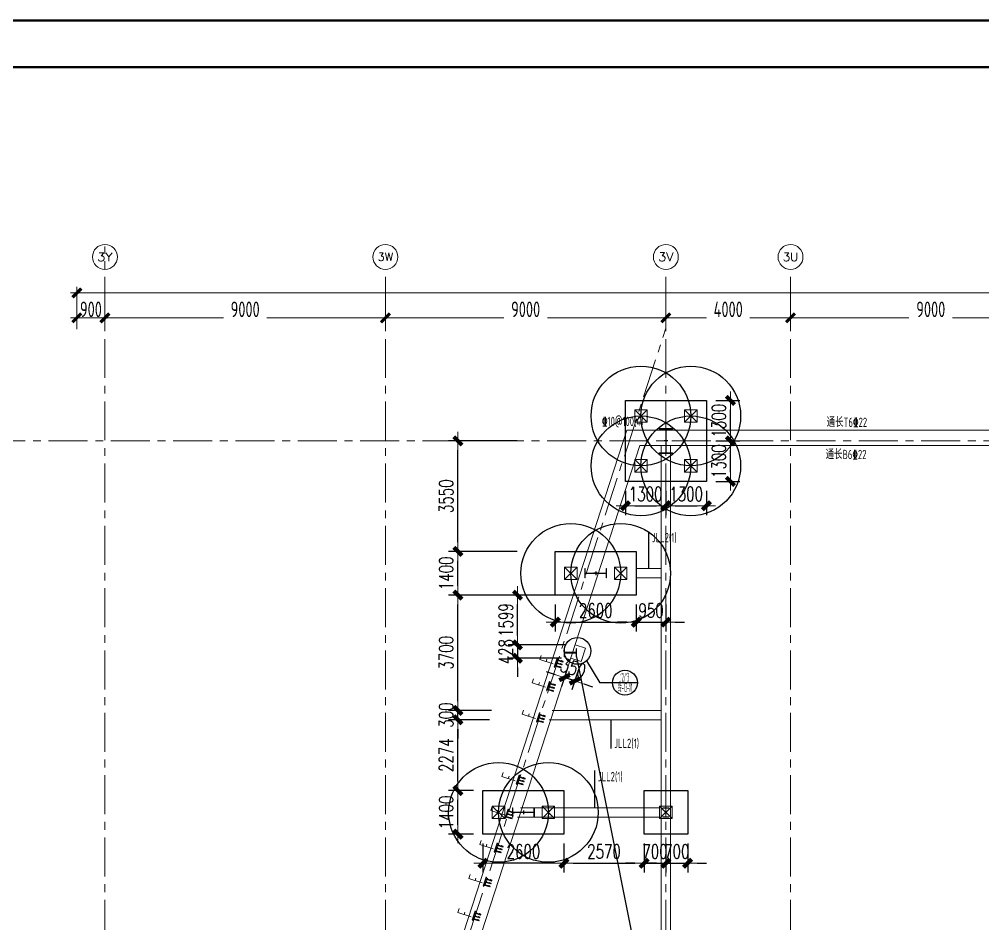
# Model space of a CAD drawing. Extents: x -1201378 to 2367219, y -619313 to 244905.
# Drawn here: x -270507 to -239591, y -198945 to -169915 of the extents above; entities that cross this region are included whole.
import ezdxf
from ezdxf.enums import TextEntityAlignment as Align

# ---------------------------------------------------------------- set-up
doc = ezdxf.new("R2010")
doc.units = 0
doc.header["$LTSCALE"] = 1000
doc.linetypes.add('CENTER', pattern=[2, 1.25, -0.25, 0.25, -0.25])
doc.layers.get('0').update_dxf_attribs({"linetype": 'CONTINUOUS'})
doc.layers.get('Defpoints').update_dxf_attribs({"linetype": 'CONTINUOUS'})
for name, color, linetype in [('!ZN1-填充-8', 8, 'CONTINUOUS'), ('0-cxFrame', 155, 'CONTINUOUS'), ('2钢材断面', 2, 'CONTINUOUS'), ('30预埋件', 30, 'CONTINUOUS'), ('40钢材投影', 40, 'CONTINUOUS'), ('A-AXIS-DP', 126, 'CONTINUOUS'), ('A-WINDOW', 140, 'CONTINUOUS'), ('ALT_CEN-0-30', 1, 'CENTER'), ('S-DOTE1', 140, 'CENTER'), ('S-HATCH1-W', 252, 'CONTINUOUS'), ('S-SKL-H', 151, 'CONTINUOUS'), ('S-XXX', 241, 'CONTINUOUS'), ('结构轮廓线', 1, 'CONTINUOUS')]:
    doc.layers.add(name, color=color, linetype=linetype)
for name, color, linetype, lineweight in [('0-cxText', 131, 'CONTINUOUS', 25), ('S-axis', 111, 'CONTINUOUS', 0), ('S-bkl', 4, 'CONTINUOUS', 0), ('S-col', 2, 'CONTINUOUS', 0), ('S-dim', 81, 'CONTINUOUS', 0), ('S-dote', 5, 'CENTER', 0), ('S-zhuang', 1, 'CONTINUOUS', 0)]:
    doc.layers.add(name, color=color, linetype=linetype, lineweight=lineweight)
doc.styles.add('_TCH_AXIS', font='COMPLEX', dxfattribs={"bigfont": 'GBCBIG'})
doc.styles.add('cx_tuming', font='simhei.ttf')
doc.styles.add('cx_tuqian1', font='')
doc.styles.add('DHTEXT-1', font='romans.shx', dxfattribs={"width": 0.7, "bigfont": 'chinese.shx'})
doc.styles.add('HZS', font='hzs.shx', dxfattribs={"width": 0.7, "bigfont": 'hztxt.shx'})
doc.styles.add('SS1', font='tj-romans1.shx', dxfattribs={"width": 0.7, "bigfont": 'tj-hztxt1.shx'})
doc.styles.add('TSSD_Dimension', font='tssdeng.shx', dxfattribs={"width": 0.7, "bigfont": 'hztxt.shx'})
doc.styles.add('样式 1', font='yjkeng.shx', dxfattribs={"width": 0.7, "height": 300, "bigfont": 'yjkchn.shx'})
doc.styles.add('黑体', font='simhei.ttf', dxfattribs={"width": 0.8})
doc.styles.get('cx_tuqian1').set_extended_font_data('SimSun')
doc.dimstyles.new('S-150-ARCHI', dxfattribs={"dimscale": 150, "dimtxt": 3, "dimasz": 2, "dimexe": 2, "dimexo": 2, "dimgap": 1, "dimtad": 1, "dimdec": 0, "dimzin": 0, "dimdsep": 46, "dimtxsty": 'SS1', "dimblk1": 'TT', "dimblk2": 'TT', "dimsah": 1, "dimcen": 1, "dimclrd": 256, "dimclre": 256, "dimclrt": 256, "dimadec": 0, "dimazin": 0, "dimtfac": 1, "dimtdec": 0, "dimtix": 1, "dimtmove": 2, "dimatfit": 0, "dimldrblk": 'TT', "dimfxl": 2, "dimtolj": 1, "dimtzin": 0, "dimarcsym": 0})
doc.dimstyles.new('TSSD_200_200', dxfattribs={"dimtxt": 500, "dimasz": 200, "dimexe": 200, "dimexo": 500, "dimgap": 200, "dimtad": 1, "dimdec": 0, "dimzin": 0, "dimdsep": 46, "dimtxsty": 'TSSD_Dimension', "dimblk": 'ARCHTICK', "dimcen": 0, "dimdle": 200, "dimclrt": 7, "dimadec": 0, "dimazin": 0, "dimtfac": 1, "dimtdec": 0, "dimtix": 1, "dimtmove": 2, "dimatfit": 3, "dimfxl": 1, "dimtolj": 1, "dimtzin": 0, "dimarcsym": 0})

# ---------------------------------------------------------------- blocks, each defined once
blk = doc.blocks.new('w42343243')
at = {"layer": 'S-col'}
blk.add_lwpolyline([(-165069, 621020), (-164639, 621020), (-164639, 621002), (-164848, 621002), (-164848, 620238), (-164639, 620238), (-164639, 620220), (-165069, 620220), (-165069, 620238), (-164860, 620238), (-164860, 621002), (-165069, 621002)], close=True, dxfattribs=at)
blk = doc.blocks.new('42343')
at = {"layer": 'A-WINDOW'}
blk.add_blockref('w42343243', (-130000, 100), dxfattribs=at)
blk = doc.blocks.new('_ArchTick')
at = {"color": 0, "linetype": 'ByBlock', "const_width": 0.5}
blk.add_lwpolyline([(-0.71, -0.71), (0.71, 0.71)], dxfattribs=at)
blk = doc.blocks.new('*D460')
at = {"layer": 'Defpoints', "color": 0, "transparency": 16777216}
for p in [(-267758, -279500), (-268658, -280358), (-267758, -280358)]:
    blk.add_point(p, dxfattribs=at)
at = {"layer": 'S-axis', "color": 0, "lineweight": -2, "transparency": 16777216}
for p, q in [((-268658, -279858), (-268658, -279300)), ((-267758, -279858), (-267758, -279300)), ((-268858, -279500), (-267558, -279500))]:
    blk.add_line(p, q, dxfattribs=at)
at = {"layer": 'S-axis', "color": 0, "lineweight": -2, "transparency": 16777216, "xscale": 200, "yscale": 200, "zscale": 200, "rotation": 180}
blk.add_blockref('_ArchTick', (-268658, -279500), dxfattribs=at)
at = {"layer": 'S-axis', "color": 0, "lineweight": -2, "transparency": 16777216, "xscale": 200, "yscale": 200, "zscale": 200}
blk.add_blockref('_ArchTick', (-267758, -279500), dxfattribs=at)
at = {"layer": 'S-axis', "color": 7, "transparency": 16777216, "insert": (-268208, -279225), "char_height": 500, "attachment_point": 5, "style": 'TSSD_Dimension'}
blk.add_mtext('\\A1;900', dxfattribs=at)
blk = doc.blocks.new('*D461')
at = {"layer": 'Defpoints', "color": 0, "transparency": 16777216}
for p in [(-258758, -279500), (-267758, -280358), (-258758, -280358)]:
    blk.add_point(p, dxfattribs=at)
at = {"layer": 'S-axis', "color": 0, "lineweight": -2, "transparency": 16777216}
for p, q in [((-267758, -279858), (-267758, -279300)), ((-258758, -279858), (-258758, -279300)), ((-267958, -279500), (-263957, -279500)), ((-258558, -279500), (-262560, -279500))]:
    blk.add_line(p, q, dxfattribs=at)
at = {"layer": 'S-axis', "color": 0, "lineweight": -2, "transparency": 16777216, "xscale": 200, "yscale": 200, "zscale": 200, "rotation": 180}
blk.add_blockref('_ArchTick', (-267758, -279500), dxfattribs=at)
at = {"layer": 'S-axis', "color": 0, "lineweight": -2, "transparency": 16777216, "xscale": 200, "yscale": 200, "zscale": 200}
blk.add_blockref('_ArchTick', (-258758, -279500), dxfattribs=at)
at = {"layer": 'S-axis', "color": 7, "transparency": 16777216, "insert": (-263258, -279225), "char_height": 500, "attachment_point": 5, "style": 'TSSD_Dimension'}
blk.add_mtext('\\A1;9000', dxfattribs=at)
blk = doc.blocks.new('*D462')
at = {"layer": 'Defpoints', "color": 0, "transparency": 16777216}
for p in [(-249758, -279500), (-258758, -280358), (-249758, -280358)]:
    blk.add_point(p, dxfattribs=at)
at = {"layer": 'S-axis', "color": 0, "lineweight": -2, "transparency": 16777216}
for p, q in [((-258758, -279858), (-258758, -279300)), ((-249758, -279858), (-249758, -279300)), ((-258958, -279500), (-254957, -279500)), ((-249558, -279500), (-253560, -279500))]:
    blk.add_line(p, q, dxfattribs=at)
at = {"layer": 'S-axis', "color": 0, "lineweight": -2, "transparency": 16777216, "xscale": 200, "yscale": 200, "zscale": 200, "rotation": 180}
blk.add_blockref('_ArchTick', (-258758, -279500), dxfattribs=at)
at = {"layer": 'S-axis', "color": 0, "lineweight": -2, "transparency": 16777216, "xscale": 200, "yscale": 200, "zscale": 200}
blk.add_blockref('_ArchTick', (-249758, -279500), dxfattribs=at)
at = {"layer": 'S-axis', "color": 7, "transparency": 16777216, "insert": (-254258, -279225), "char_height": 500, "attachment_point": 5, "style": 'TSSD_Dimension'}
blk.add_mtext('\\A1;9000', dxfattribs=at)
blk = doc.blocks.new('*D463')
at = {"layer": 'Defpoints', "color": 0, "transparency": 16777216}
for p in [(-245758, -279500), (-249758, -280358), (-245758, -280358)]:
    blk.add_point(p, dxfattribs=at)
at = {"layer": 'S-axis', "color": 0, "lineweight": -2, "transparency": 16777216}
for p, q in [((-249758, -279858), (-249758, -279300)), ((-245758, -279858), (-245758, -279300)), ((-249958, -279500), (-248457, -279500)), ((-245558, -279500), (-247060, -279500))]:
    blk.add_line(p, q, dxfattribs=at)
at = {"layer": 'S-axis', "color": 0, "lineweight": -2, "transparency": 16777216, "xscale": 200, "yscale": 200, "zscale": 200, "rotation": 180}
blk.add_blockref('_ArchTick', (-249758, -279500), dxfattribs=at)
at = {"layer": 'S-axis', "color": 0, "lineweight": -2, "transparency": 16777216, "xscale": 200, "yscale": 200, "zscale": 200}
blk.add_blockref('_ArchTick', (-245758, -279500), dxfattribs=at)
at = {"layer": 'S-axis', "color": 7, "transparency": 16777216, "insert": (-247758, -279225), "char_height": 500, "attachment_point": 5, "style": 'TSSD_Dimension'}
blk.add_mtext('\\A1;4000', dxfattribs=at)
blk = doc.blocks.new('*D464')
at = {"layer": 'Defpoints', "color": 0, "transparency": 16777216}
for p in [(-236758, -279500), (-245758, -280358), (-236758, -280358)]:
    blk.add_point(p, dxfattribs=at)
at = {"layer": 'S-axis', "color": 0, "lineweight": -2, "transparency": 16777216}
for p, q in [((-245758, -279858), (-245758, -279300)), ((-236758, -279858), (-236758, -279300)), ((-245958, -279500), (-241957, -279500)), ((-236558, -279500), (-240560, -279500))]:
    blk.add_line(p, q, dxfattribs=at)
at = {"layer": 'S-axis', "color": 0, "lineweight": -2, "transparency": 16777216, "xscale": 200, "yscale": 200, "zscale": 200, "rotation": 180}
blk.add_blockref('_ArchTick', (-245758, -279500), dxfattribs=at)
at = {"layer": 'S-axis', "color": 0, "lineweight": -2, "transparency": 16777216, "xscale": 200, "yscale": 200, "zscale": 200}
blk.add_blockref('_ArchTick', (-236758, -279500), dxfattribs=at)
at = {"layer": 'S-axis', "color": 7, "transparency": 16777216, "insert": (-241258, -279225), "char_height": 500, "attachment_point": 5, "style": 'TSSD_Dimension'}
blk.add_mtext('\\A1;9000', dxfattribs=at)
blk = doc.blocks.new('*D483')
at = {"layer": 'Defpoints', "color": 0, "transparency": 16777216}
for p in [(-82958, -278700), (-268658, -280258), (-82958, -280258)]:
    blk.add_point(p, dxfattribs=at)
at = {"layer": 'S-axis', "color": 0, "lineweight": -2, "transparency": 16777216}
for p, q in [((-268658, -279758), (-268658, -278500)), ((-82958, -279758), (-82958, -278500)), ((-268858, -278700), (-176749, -278700)), ((-82758, -278700), (-174868, -278700))]:
    blk.add_line(p, q, dxfattribs=at)
at = {"layer": 'S-axis', "color": 0, "lineweight": -2, "transparency": 16777216, "xscale": 200, "yscale": 200, "zscale": 200, "rotation": 180}
blk.add_blockref('_ArchTick', (-268658, -278700), dxfattribs=at)
at = {"layer": 'S-axis', "color": 0, "lineweight": -2, "transparency": 16777216, "xscale": 200, "yscale": 200, "zscale": 200}
blk.add_blockref('_ArchTick', (-82958, -278700), dxfattribs=at)
at = {"layer": 'S-axis', "color": 7, "transparency": 16777216, "insert": (-175808, -278425), "char_height": 500, "attachment_point": 5, "style": 'TSSD_Dimension'}
blk.add_mtext('\\A1;185700', dxfattribs=at)
blk = doc.blocks.new('TK22.A0 L(Dragon)')
at = {"layer": '0-cxFrame', "color": 7, "const_width": 0.5}
blk.add_lwpolyline([(0, 0), (-1486, 0), (-1486, 841), (0, 841)], close=True, dxfattribs=at)
at = {"layer": '0-cxFrame', "const_width": 0.5}
blk.add_lwpolyline([(-80, 10), (-1466, 10), (-1466, 831), (-80, 831)], close=True, dxfattribs=at)
at = {"style": '黑体', "flags": 4}
blk.add_attdef('图幅', text='', height=3.3, dxfattribs=at).set_placement((-40, 3), align=Align.RIGHT)
at = {"layer": '0-cxText', "flags": 4}
for tag, height, style, p in [('建设单位', 3.5, 'cx_tuming', (-45, 240)), ('项目名称', 3.5, 'cx_tuming', (-45, 210)), ('子项名称', 3.5, 'cx_tuming', (-45, 180)), ('工程编号', 3.3, 'cx_tuqian1', (-35, 165)), ('图名1', 3.5, 'cx_tuming', (-45, 87)), ('图名2', 3.5, 'cx_tuming', (-45, 79)), ('图名3', 3.5, 'cx_tuming', (-45, 71)), ('出图日期', 3.3, 'cx_tuqian1', (-39, 60)), ('专业', 3.3, 'cx_tuqian1', (-55, 52)), ('图号', 3.3, 'cx_tuqian1', (-55, 44)), ('版次', 3.3, 'cx_tuqian1', (-20, 44))]:
    blk.add_attdef(tag, text='', height=height, dxfattribs=dict(at, style=style)).set_placement(p, align=Align.MIDDLE)
at = {"layer": 'Defpoints', "color": 6, "flags": 4}
for tag, height, style, p in [('tufu', 3.3, '黑体', (-12, 12)), ('dwfname', 4, 'cx_tuqian1', (-80, 3))]:
    blk.add_attdef(tag, text='', height=height, dxfattribs=dict(at, style=style)).set_placement(p, align=Align.RIGHT)
blk = doc.blocks.new('nt66')
at = {"layer": 'S-col'}
blk.add_lwpolyline([(-195790, 766820), (-195490, 766820), (-195490, 766808), (-195636, 766808), (-195636, 766132), (-195490, 766132), (-195490, 766120), (-195790, 766120), (-195790, 766132), (-195644, 766132), (-195644, 766808), (-195790, 766808)], close=True, dxfattribs=at)
blk = doc.blocks.new('S-ZHUANG-400')
at = {"layer": 'S-zhuang'}
for p, q in [((200, -200), (-200, 200)), ((-200, -200), (200, 200))]:
    blk.add_line(p, q, dxfattribs=at)
blk.add_lwpolyline([(-200, 200), (200, 200), (200, -200), (-200, -200)], close=True, dxfattribs=at)
blk = doc.blocks.new('CT4')
at = {"layer": 'Defpoints'}
for centre in [(-100831, -168442), (-99231, -168442), (-100831, -170042), (-99231, -170042)]:
    blk.add_circle(centre, 1600, dxfattribs=at)
at = {"layer": 'S-DOTE1', "ltscale": 0.25}
for p, q in [((-99971, -169242), (-100091, -169242)), ((-100031, -169182), (-100031, -169302))]:
    blk.add_line(p, q, dxfattribs=at)
at = {"layer": 'S-HATCH1-W'}
blk.add_lwpolyline([(-101331, -170542), (-101331, -167942), (-98731, -167942), (-98731, -170542)], close=True, dxfattribs=at)
at = {"layer": 'S-zhuang', "rotation": 90.00000000000001}
for p in [(-100831, -168442), (-99231, -168442), (-100831, -170042), (-99231, -170042)]:
    blk.add_blockref('S-ZHUANG-400', p, dxfattribs=at)
blk = doc.blocks.new('CT2')
at = {"layer": 'Defpoints'}
for centre in [(-193625, -186366), (-193625, -187966)]:
    blk.add_circle(centre, 1600, dxfattribs=at)
at = {"layer": 'S-DOTE1', "ltscale": 0.25}
for p, q in [((-193565, -187166), (-193685, -187166)), ((-193625, -187226), (-193625, -187106))]:
    blk.add_line(p, q, dxfattribs=at)
at = {"layer": 'S-HATCH1-W'}
blk.add_lwpolyline([(-194325, -185866), (-192925, -185866), (-192925, -188466), (-194325, -188466)], close=True, dxfattribs=at)
at = {"layer": 'S-zhuang'}
for p in [(-193625, -186366), (-193625, -187966)]:
    blk.add_blockref('S-ZHUANG-400', p, dxfattribs=at)
blk = doc.blocks.new('TT')
blk.add_line((-0.97, 0), (0.97, 0))
at = {"const_width": 0.45}
blk.add_lwpolyline([(-0.44, -0.44), (0.44, 0.44)], dxfattribs=at)
blk = doc.blocks.new('*D1493')
at = {"layer": 'Defpoints', "color": 0, "transparency": 16777216}
for p in [(-251058, -184748), (-249758, -184748), (-249758, -185527)]:
    blk.add_point(p, dxfattribs=at)
at = {"layer": 'S-dim', "lineweight": -2, "transparency": 16777216}
for p, q in [((-251058, -185048), (-251058, -185827)), ((-249758, -185048), (-249758, -185827)), ((-250758, -185527), (-250058, -185527))]:
    blk.add_line(p, q, dxfattribs=at)
at = {"layer": 'S-dim', "lineweight": -2, "transparency": 16777216, "xscale": 300, "yscale": 300, "zscale": 300, "rotation": 180}
blk.add_blockref('TT', (-251058, -185527), dxfattribs=at)
at = {"layer": 'S-dim', "lineweight": -2, "transparency": 16777216, "xscale": 300, "yscale": 300, "zscale": 300}
blk.add_blockref('TT', (-249758, -185527), dxfattribs=at)
at = {"layer": 'S-dim', "transparency": 16777216, "insert": (-250408, -185152), "char_height": 450, "attachment_point": 5, "style": 'SS1'}
blk.add_mtext('\\A1;1300', dxfattribs=at)
blk = doc.blocks.new('*D1494')
at = {"layer": 'Defpoints', "color": 0, "transparency": 16777216}
for p in [(-249758, -184748), (-248458, -184748), (-248458, -185527)]:
    blk.add_point(p, dxfattribs=at)
at = {"layer": 'S-dim', "lineweight": -2, "transparency": 16777216}
for p, q in [((-249758, -185048), (-249758, -185827)), ((-248458, -185048), (-248458, -185827)), ((-249458, -185527), (-248758, -185527))]:
    blk.add_line(p, q, dxfattribs=at)
at = {"layer": 'S-dim', "lineweight": -2, "transparency": 16777216, "xscale": 300, "yscale": 300, "zscale": 300, "rotation": 180}
blk.add_blockref('TT', (-249758, -185527), dxfattribs=at)
at = {"layer": 'S-dim', "lineweight": -2, "transparency": 16777216, "xscale": 300, "yscale": 300, "zscale": 300}
blk.add_blockref('TT', (-248458, -185527), dxfattribs=at)
at = {"layer": 'S-dim', "transparency": 16777216, "insert": (-249108, -185152), "char_height": 450, "attachment_point": 5, "style": 'SS1'}
blk.add_mtext('\\A1;1300', dxfattribs=at)
blk = doc.blocks.new('*D1495')
at = {"layer": 'Defpoints', "color": 0, "transparency": 16777216}
for p in [(-248458, -183448), (-247687, -183448), (-248458, -184748)]:
    blk.add_point(p, dxfattribs=at)
at = {"layer": 'S-dim', "lineweight": -2, "transparency": 16777216}
for p, q in [((-248158, -183448), (-247387, -183448)), ((-247687, -184448), (-247687, -183748)), ((-248158, -184748), (-247387, -184748))]:
    blk.add_line(p, q, dxfattribs=at)
at = {"layer": 'S-dim', "lineweight": -2, "transparency": 16777216, "xscale": 300, "yscale": 300, "zscale": 300}
for p, rotation in [((-247687, -183448), 90), ((-247687, -184748), 270)]:
    blk.add_blockref('TT', p, dxfattribs=dict(at, rotation=rotation))
at = {"layer": 'S-dim', "transparency": 16777216, "insert": (-248062, -184098), "char_height": 450, "attachment_point": 5, "rotation": 90, "style": 'SS1'}
blk.add_mtext('\\A1;1300', dxfattribs=at)
blk = doc.blocks.new('*D1496')
at = {"layer": 'Defpoints', "color": 0, "transparency": 16777216}
for p in [(-248458, -182148), (-247687, -182148), (-248458, -183448)]:
    blk.add_point(p, dxfattribs=at)
at = {"layer": 'S-dim', "lineweight": -2, "transparency": 16777216}
for p, q in [((-248158, -182148), (-247387, -182148)), ((-247687, -183148), (-247687, -182448)), ((-248158, -183448), (-247387, -183448))]:
    blk.add_line(p, q, dxfattribs=at)
at = {"layer": 'S-dim', "lineweight": -2, "transparency": 16777216, "xscale": 300, "yscale": 300, "zscale": 300}
for p, rotation in [((-247687, -182148), 90), ((-247687, -183448), 270)]:
    blk.add_blockref('TT', p, dxfattribs=dict(at, rotation=rotation))
at = {"layer": 'S-dim', "transparency": 16777216, "insert": (-248062, -182798), "char_height": 450, "attachment_point": 5, "rotation": 90, "style": 'SS1'}
blk.add_mtext('\\A1;1300', dxfattribs=at)
blk = doc.blocks.new('*D1788')
at = {"layer": 'Defpoints', "color": 0, "transparency": 16777216}
for p in [(-255628, -196072), (-253028, -196072), (-255628, -197004)]:
    blk.add_point(p, dxfattribs=at)
at = {"layer": 'S-dim', "lineweight": -2, "transparency": 16777216}
for p, q in [((-255628, -196372), (-255628, -197304)), ((-253028, -196372), (-253028, -197304)), ((-253328, -197004), (-255328, -197004))]:
    blk.add_line(p, q, dxfattribs=at)
at = {"layer": 'S-dim', "lineweight": -2, "transparency": 16777216, "xscale": 300, "yscale": 300, "zscale": 300, "rotation": 180}
blk.add_blockref('TT', (-255628, -197004), dxfattribs=at)
at = {"layer": 'S-dim', "lineweight": -2, "transparency": 16777216, "xscale": 300, "yscale": 300, "zscale": 300}
blk.add_blockref('TT', (-253028, -197004), dxfattribs=at)
at = {"layer": 'S-dim', "transparency": 16777216, "insert": (-254328, -196629), "char_height": 450, "attachment_point": 5, "style": 'SS1'}
blk.add_mtext('\\A1;2600', dxfattribs=at)
blk = doc.blocks.new('*D1789')
at = {"layer": 'Defpoints', "color": 0, "transparency": 16777216}
for p in [(-253308, -188398), (-250708, -188398), (-250708, -189264)]:
    blk.add_point(p, dxfattribs=at)
at = {"layer": 'S-dim', "lineweight": -2, "transparency": 16777216}
for p, q in [((-253308, -188698), (-253308, -189564)), ((-250708, -188698), (-250708, -189564)), ((-253008, -189264), (-251008, -189264))]:
    blk.add_line(p, q, dxfattribs=at)
at = {"layer": 'S-dim', "lineweight": -2, "transparency": 16777216, "xscale": 300, "yscale": 300, "zscale": 300, "rotation": 180}
blk.add_blockref('TT', (-253308, -189264), dxfattribs=at)
at = {"layer": 'S-dim', "lineweight": -2, "transparency": 16777216, "xscale": 300, "yscale": 300, "zscale": 300}
blk.add_blockref('TT', (-250708, -189264), dxfattribs=at)
at = {"layer": 'S-dim', "transparency": 16777216, "insert": (-252008, -188889), "char_height": 450, "attachment_point": 5, "style": 'SS1'}
blk.add_mtext('\\A1;2600', dxfattribs=at)
blk = doc.blocks.new('*D1790')
at = {"layer": 'Defpoints', "color": 0, "transparency": 16777216}
for p in [(-250708, -188398), (-249758, -188398), (-249758, -189264)]:
    blk.add_point(p, dxfattribs=at)
at = {"layer": 'S-dim', "lineweight": -2, "transparency": 16777216}
for p, q in [((-250708, -188698), (-250708, -189564)), ((-249758, -188698), (-249758, -189564)), ((-251008, -189264), (-251308, -189264)), ((-250708, -189264), (-249758, -189264)), ((-249458, -189264), (-249158, -189264))]:
    blk.add_line(p, q, dxfattribs=at)
at = {"layer": 'S-dim', "lineweight": -2, "transparency": 16777216, "xscale": 300, "yscale": 300, "zscale": 300}
blk.add_blockref('TT', (-250708, -189264), dxfattribs=at)
at = {"layer": 'S-dim', "lineweight": -2, "transparency": 16777216, "xscale": 300, "yscale": 300, "zscale": 300, "rotation": 180}
blk.add_blockref('TT', (-249758, -189264), dxfattribs=at)
at = {"layer": 'S-dim', "transparency": 16777216, "insert": (-250233, -188889), "char_height": 450, "attachment_point": 5, "style": 'SS1'}
blk.add_mtext('\\A1;950', dxfattribs=at)
blk = doc.blocks.new('*D1791')
at = {"layer": 'Defpoints', "color": 0, "transparency": 16777216}
for p in [(-253028, -196072), (-250458, -196072), (-250458, -197004)]:
    blk.add_point(p, dxfattribs=at)
at = {"layer": 'S-dim', "lineweight": -2, "transparency": 16777216}
for p, q in [((-253028, -196372), (-253028, -197304)), ((-250458, -196372), (-250458, -197304)), ((-252728, -197004), (-250758, -197004))]:
    blk.add_line(p, q, dxfattribs=at)
at = {"layer": 'S-dim', "lineweight": -2, "transparency": 16777216, "xscale": 300, "yscale": 300, "zscale": 300, "rotation": 180}
blk.add_blockref('TT', (-253028, -197004), dxfattribs=at)
at = {"layer": 'S-dim', "lineweight": -2, "transparency": 16777216, "xscale": 300, "yscale": 300, "zscale": 300}
blk.add_blockref('TT', (-250458, -197004), dxfattribs=at)
at = {"layer": 'S-dim', "transparency": 16777216, "insert": (-251743, -196629), "char_height": 450, "attachment_point": 5, "style": 'SS1'}
blk.add_mtext('\\A1;2570', dxfattribs=at)
blk = doc.blocks.new('*D1792')
at = {"layer": 'Defpoints', "color": 0, "transparency": 16777216}
for p in [(-256431, -194672), (-255628, -194672), (-255628, -196072)]:
    blk.add_point(p, dxfattribs=at)
at = {"layer": 'S-dim', "lineweight": -2, "transparency": 16777216}
for p, q in [((-255928, -194672), (-256731, -194672)), ((-256431, -195772), (-256431, -194972)), ((-255928, -196072), (-256731, -196072))]:
    blk.add_line(p, q, dxfattribs=at)
at = {"layer": 'S-dim', "lineweight": -2, "transparency": 16777216, "xscale": 300, "yscale": 300, "zscale": 300}
for p, rotation in [((-256431, -194672), 90), ((-256431, -196072), 270)]:
    blk.add_blockref('TT', p, dxfattribs=dict(at, rotation=rotation))
at = {"layer": 'S-dim', "transparency": 16777216, "insert": (-256806, -195372), "char_height": 450, "attachment_point": 5, "rotation": 90, "style": 'SS1'}
blk.add_mtext('\\A1;1400', dxfattribs=at)
blk = doc.blocks.new('*D1793')
at = {"layer": 'Defpoints', "color": 0, "transparency": 16777216}
for p in [(-256431, -192098), (-255053, -192098), (-255120, -192398)]:
    blk.add_point(p, dxfattribs=at)
at = {"layer": 'S-dim', "lineweight": -2, "transparency": 16777216}
for p, q in [((-256431, -191798), (-256431, -191498)), ((-255353, -192098), (-256731, -192098)), ((-256431, -192398), (-256431, -192098)), ((-255420, -192398), (-256731, -192398)), ((-256431, -192698), (-256431, -192998))]:
    blk.add_line(p, q, dxfattribs=at)
at = {"layer": 'S-dim', "lineweight": -2, "transparency": 16777216, "xscale": 300, "yscale": 300, "zscale": 300}
for p, rotation in [((-256431, -192098), 270), ((-256431, -192398), 90)]:
    blk.add_blockref('TT', p, dxfattribs=dict(at, rotation=rotation))
at = {"layer": 'S-dim', "transparency": 16777216, "insert": (-256806, -192248), "char_height": 450, "attachment_point": 5, "rotation": 90, "style": 'SS1'}
blk.add_mtext('\\A1;300', dxfattribs=at)
blk = doc.blocks.new('*D1794')
at = {"layer": 'Defpoints', "color": 0, "transparency": 16777216}
for p in [(-256431, -186998), (-254227, -186998), (-254227, -188398)]:
    blk.add_point(p, dxfattribs=at)
at = {"layer": 'S-dim', "lineweight": -2, "transparency": 16777216}
for p, q in [((-254527, -186998), (-256731, -186998)), ((-256431, -188098), (-256431, -187298)), ((-254527, -188398), (-256731, -188398))]:
    blk.add_line(p, q, dxfattribs=at)
at = {"layer": 'S-dim', "lineweight": -2, "transparency": 16777216, "xscale": 300, "yscale": 300, "zscale": 300}
for p, rotation in [((-256431, -186998), 90), ((-256431, -188398), 270)]:
    blk.add_blockref('TT', p, dxfattribs=dict(at, rotation=rotation))
at = {"layer": 'S-dim', "transparency": 16777216, "insert": (-256806, -187698), "char_height": 450, "attachment_point": 5, "rotation": 90, "style": 'SS1'}
blk.add_mtext('\\A1;1400', dxfattribs=at)
blk = doc.blocks.new('*D1795')
at = {"layer": 'Defpoints', "color": 0, "transparency": 16777216}
for p in [(-256431, -183448), (-254227, -183448), (-254227, -186998)]:
    blk.add_point(p, dxfattribs=at)
at = {"layer": 'S-dim', "lineweight": -2, "transparency": 16777216}
for p, q in [((-254527, -183448), (-256731, -183448)), ((-256431, -186698), (-256431, -183748)), ((-254527, -186998), (-256731, -186998))]:
    blk.add_line(p, q, dxfattribs=at)
at = {"layer": 'S-dim', "lineweight": -2, "transparency": 16777216, "xscale": 300, "yscale": 300, "zscale": 300}
for p, rotation in [((-256431, -183448), 90), ((-256431, -186998), 270)]:
    blk.add_blockref('TT', p, dxfattribs=dict(at, rotation=rotation))
at = {"layer": 'S-dim', "transparency": 16777216, "insert": (-256806, -185223), "char_height": 450, "attachment_point": 5, "rotation": 90, "style": 'SS1'}
blk.add_mtext('\\A1;3550', dxfattribs=at)
blk = doc.blocks.new('CT1')
at = {"layer": 'S-HATCH1-W'}
blk.add_lwpolyline([(-91607, -249948), (-91607, -248548), (-90207, -248548), (-90207, -249948)], close=True, dxfattribs=at)
at = {"layer": 'S-zhuang', "rotation": 90.00000000000001}
blk.add_blockref('S-ZHUANG-400', (-90907, -249248), dxfattribs=at)
blk = doc.blocks.new('*D2922')
at = {"layer": 'Defpoints', "color": 0, "transparency": 16777216}
for p in [(-250458, -196072), (-249758, -196072), (-249758, -197004)]:
    blk.add_point(p, dxfattribs=at)
at = {"layer": 'S-dim', "lineweight": -2, "transparency": 16777216}
for p, q in [((-250458, -196372), (-250458, -197304)), ((-249758, -196372), (-249758, -197304)), ((-250758, -197004), (-251058, -197004)), ((-250458, -197004), (-249758, -197004)), ((-249458, -197004), (-249158, -197004))]:
    blk.add_line(p, q, dxfattribs=at)
at = {"layer": 'S-dim', "lineweight": -2, "transparency": 16777216, "xscale": 300, "yscale": 300, "zscale": 300}
blk.add_blockref('TT', (-250458, -197004), dxfattribs=at)
at = {"layer": 'S-dim', "lineweight": -2, "transparency": 16777216, "xscale": 300, "yscale": 300, "zscale": 300, "rotation": 180}
blk.add_blockref('TT', (-249758, -197004), dxfattribs=at)
at = {"layer": 'S-dim', "transparency": 16777216, "insert": (-250108, -196629), "char_height": 450, "attachment_point": 5, "style": 'SS1'}
blk.add_mtext('\\A1;700', dxfattribs=at)
blk = doc.blocks.new('*D2923')
at = {"layer": 'Defpoints', "color": 0, "transparency": 16777216}
for p in [(-249758, -196072), (-249058, -196072), (-249058, -197004)]:
    blk.add_point(p, dxfattribs=at)
at = {"layer": 'S-dim', "lineweight": -2, "transparency": 16777216}
for p, q in [((-249758, -196372), (-249758, -197304)), ((-249058, -196372), (-249058, -197304)), ((-250058, -197004), (-250358, -197004)), ((-249758, -197004), (-249058, -197004)), ((-248758, -197004), (-248458, -197004))]:
    blk.add_line(p, q, dxfattribs=at)
at = {"layer": 'S-dim', "lineweight": -2, "transparency": 16777216, "xscale": 300, "yscale": 300, "zscale": 300}
blk.add_blockref('TT', (-249758, -197004), dxfattribs=at)
at = {"layer": 'S-dim', "lineweight": -2, "transparency": 16777216, "xscale": 300, "yscale": 300, "zscale": 300, "rotation": 180}
blk.add_blockref('TT', (-249058, -197004), dxfattribs=at)
at = {"layer": 'S-dim', "transparency": 16777216, "insert": (-249408, -196629), "char_height": 450, "attachment_point": 5, "style": 'SS1'}
blk.add_mtext('\\A1;700', dxfattribs=at)
blk = doc.blocks.new('*D6268')
at = {"layer": 'Defpoints', "color": 0, "transparency": 16777216}
for p in [(-256431, -192398), (-255628, -192398), (-255628, -194672)]:
    blk.add_point(p, dxfattribs=at)
at = {"layer": 'S-dim', "lineweight": -2, "transparency": 16777216}
for p, q in [((-255928, -192398), (-256731, -192398)), ((-256431, -194372), (-256431, -192698)), ((-255928, -194672), (-256731, -194672))]:
    blk.add_line(p, q, dxfattribs=at)
at = {"layer": 'S-dim', "lineweight": -2, "transparency": 16777216, "xscale": 300, "yscale": 300, "zscale": 300}
for p, rotation in [((-256431, -192398), 90), ((-256431, -194672), 270)]:
    blk.add_blockref('TT', p, dxfattribs=dict(at, rotation=rotation))
at = {"layer": 'S-dim', "transparency": 16777216, "insert": (-256806, -193535), "char_height": 450, "attachment_point": 5, "rotation": 90, "style": 'SS1'}
blk.add_mtext('\\A1;2274', dxfattribs=at)
blk = doc.blocks.new('*D6269')
at = {"layer": 'Defpoints', "color": 0, "transparency": 16777216}
for p in [(-256431, -188398), (-255053, -188398), (-255053, -192098)]:
    blk.add_point(p, dxfattribs=at)
at = {"layer": 'S-dim', "lineweight": -2, "transparency": 16777216}
for p, q in [((-255353, -188398), (-256731, -188398)), ((-256431, -191798), (-256431, -188698)), ((-255353, -192098), (-256731, -192098))]:
    blk.add_line(p, q, dxfattribs=at)
at = {"layer": 'S-dim', "lineweight": -2, "transparency": 16777216, "xscale": 300, "yscale": 300, "zscale": 300}
for p, rotation in [((-256431, -188398), 90), ((-256431, -192098), 270)]:
    blk.add_blockref('TT', p, dxfattribs=dict(at, rotation=rotation))
at = {"layer": 'S-dim', "transparency": 16777216, "insert": (-256806, -190248), "char_height": 450, "attachment_point": 5, "rotation": 90, "style": 'SS1'}
blk.add_mtext('\\A1;3700', dxfattribs=at)
blk = doc.blocks.new('234')
at = {"layer": '!ZN1-填充-8'}
h = blk.add_hatch(color=252, dxfattribs=at)
h.dxf.hatch_style = 1
h.paths.add_polyline_path([(-105, -10), (-113, -10), (-105, -18)])
h = blk.add_hatch(color=252, dxfattribs=at)
h.dxf.hatch_style = 1
h.paths.add_polyline_path([(-95, -18), (-105, -18), (-105, -10), (-95, -10)])
h = blk.add_hatch(color=252, dxfattribs=at)
h.dxf.hatch_style = 1
h.paths.add_polyline_path([(-95, -10), (-87, -10), (-95, -18)])
h = blk.add_hatch(color=252, dxfattribs=at)
h.dxf.hatch_style = 1
h.paths.add_polyline_path([(-5, -10), (-13, -10), (-5, -18)])
h = blk.add_hatch(color=252, dxfattribs=at)
h.dxf.hatch_style = 1
h.paths.add_polyline_path([(5, -18), (-5, -18), (-5, -10), (5, -10)])
h = blk.add_hatch(color=252, dxfattribs=at)
h.dxf.hatch_style = 1
h.paths.add_polyline_path([(5, -10), (13, -10), (5, -18)])
h = blk.add_hatch(color=252, dxfattribs=at)
h.dxf.hatch_style = 1
h.paths.add_polyline_path([(95, -10), (87, -10), (95, -18)])
h = blk.add_hatch(color=252, dxfattribs=at)
h.dxf.hatch_style = 1
h.paths.add_polyline_path([(105, -18), (95, -18), (95, -10), (105, -10)])
h = blk.add_hatch(color=252, dxfattribs=at)
h.dxf.hatch_style = 1
h.paths.add_polyline_path([(105, -10), (113, -10), (105, -18)])
at = {"layer": '2钢材断面'}
for p, q in [((-150, 0), (-150, -10)), ((150, 0), (-150, 0)), ((150, 0), (150, -10)), ((-94, -10), (-150, -10)), ((0, -10), (-94, -10)), ((106, -10), (0, -10)), ((150, -10), (106, -10))]:
    blk.add_line(p, q, dxfattribs=at)
at = {"layer": '40钢材投影'}
for p, q in [((-105, -18), (-113, -10)), ((-105, -10), (-105, -200)), ((-95, -200), (-105, -200)), ((-95, -10), (-95, -200)), ((-95, -18), (-87, -10)), ((-5, -18), (-13, -10)), ((-5, -10), (-5, -200)), ((5, -200), (-5, -200)), ((5, -10), (5, -200)), ((5, -18), (13, -10)), ((95, -18), (87, -10)), ((95, -10), (95, -200)), ((105, -200), (95, -200)), ((105, -10), (105, -200)), ((105, -18), (113, -10))]:
    blk.add_line(p, q, dxfattribs=at)
for points in [[(-95, -172), (-95, -150), (-85, -150), (-85, -200), (-95, -200), (-95, -184)], [(5, -172), (5, -150), (15, -150), (15, -200), (5, -200), (5, -184)], [(105, -172), (105, -150), (115, -150), (115, -200), (105, -200), (105, -184)]]:
    blk.add_lwpolyline(points, dxfattribs=at)
at = {"layer": 'ALT_CEN-0-30', "ltscale": 0.3}
for p, q in [((-100, 0), (-100, -215)), ((0, 0), (0, -215)), ((100, 0), (100, -215))]:
    blk.add_line(p, q, dxfattribs=at)
blk = doc.blocks.new('20250912155743')
at = {"layer": '40钢材投影', "color": 2, "ltscale": 500, "rotation": 72.02175323771912}
blk.add_blockref('234', (0, 0), dxfattribs=at)
blk = doc.blocks.new('*D8760')
at = {"layer": 'Defpoints', "color": 0, "transparency": 16777216}
for p in [(-252812, -190425), (-252479, -190533), (-253013, -191044)]:
    blk.add_point(p, dxfattribs=at)
at = {"layer": 'S-dim', "lineweight": -2, "transparency": 16777216}
for p, q in [((-252904, -190710), (-253105, -191330)), ((-253298, -190952), (-253584, -190859)), ((-252680, -191153), (-253013, -191044)), ((-252572, -190818), (-252773, -191438)), ((-252395, -191245), (-252109, -191338))]:
    blk.add_line(p, q, dxfattribs=at)
at = {"layer": 'S-dim', "lineweight": -2, "transparency": 16777216, "xscale": 300, "yscale": 300, "zscale": 300}
for p, rotation in [((-253013, -191044), 342.0239913667119), ((-252680, -191153), 162.0239913667118)]:
    blk.add_blockref('TT', p, dxfattribs=dict(at, rotation=rotation))
at = {"layer": 'S-dim', "transparency": 16777216, "insert": (-252731, -190742), "char_height": 450, "attachment_point": 5, "rotation": 342.024, "style": 'SS1'}
blk.add_mtext('\\A1;350', dxfattribs=at)
blk = doc.blocks.new('*D8761')
at = {"layer": 'Defpoints', "color": 0, "transparency": 16777216}
for p in [(-252673, -189997), (-254520, -190425), (-252812, -190425)]:
    blk.add_point(p, dxfattribs=at)
at = {"layer": 'S-dim', "lineweight": -2, "transparency": 16777216}
for p, q in [((-254520, -189697), (-254520, -189397)), ((-252973, -189997), (-254820, -189997)), ((-254520, -189997), (-254520, -190425)), ((-253112, -190425), (-254820, -190425)), ((-254520, -190725), (-254520, -191025))]:
    blk.add_line(p, q, dxfattribs=at)
at = {"layer": 'S-dim', "lineweight": -2, "transparency": 16777216, "xscale": 300, "yscale": 300, "zscale": 300}
for p, rotation in [((-254520, -189997), 270), ((-254520, -190425), 90)]:
    blk.add_blockref('TT', p, dxfattribs=dict(at, rotation=rotation))
at = {"layer": 'S-dim', "transparency": 16777216, "insert": (-254895, -190211), "char_height": 450, "attachment_point": 5, "rotation": 90, "style": 'SS1'}
blk.add_mtext('\\A1;428', dxfattribs=at)
blk = doc.blocks.new('*D8762')
at = {"layer": 'Defpoints', "color": 0, "transparency": 16777216}
for p in [(-254520, -188398), (-252673, -188398), (-252673, -189997)]:
    blk.add_point(p, dxfattribs=at)
at = {"layer": 'S-dim', "lineweight": -2, "transparency": 16777216}
for p, q in [((-252973, -188398), (-254820, -188398)), ((-254520, -189697), (-254520, -188698)), ((-252973, -189997), (-254820, -189997))]:
    blk.add_line(p, q, dxfattribs=at)
at = {"layer": 'S-dim', "lineweight": -2, "transparency": 16777216, "xscale": 300, "yscale": 300, "zscale": 300}
for p, rotation in [((-254520, -188398), 90), ((-254520, -189997), 270)]:
    blk.add_blockref('TT', p, dxfattribs=dict(at, rotation=rotation))
at = {"layer": 'S-dim', "transparency": 16777216, "insert": (-254895, -189197), "char_height": 450, "attachment_point": 5, "rotation": 90, "style": 'SS1'}
blk.add_mtext('\\A1;1599', dxfattribs=at)
blk = doc.blocks.new('3#轴网')
at = {"layer": 'S-axis'}
for centre in [(-267758.5, -277544.2), (-258758.5, -277544.2), (-249758.5, -277544.2), (-245758.5, -277544.2)]:
    blk.add_circle(centre, 400, dxfattribs=at)
at = {"layer": 'S-dote'}
for p, q in [((-267758.5, -363428.2), (-267758.5, -277213.2)), ((-258758.5, -363428.2), (-258758.5, -277944.2)), ((-249758.5, -363428.2), (-249758.5, -277944.2)), ((-245758.5, -363428.2), (-245758.5, -277948.2)), ((-78316.2, -283448.2), (-273210.6, -283448.2))]:
    blk.add_line(p, q, dxfattribs=at)
blk.add_lwpolyline([(-270224.1, -342906.2), (-249758.5, -279830.8)], dxfattribs=at)
at = {"layer": 'S-axis', "style": '_TCH_AXIS'}
for s, height, p, p2 in [('3Y', 270.86, (-268003.5, -277679.7), (-267513.4, -277679.7)), ('3W', 255.29, (-259007.7, -277671.9), (-258509.3, -277671.9)), ('3V', 276.42, (-250002, -277682.4), (-249515, -277682.4)), ('3U', 265.5, (-246005, -277677), (-245511.9, -277677))]:
    blk.add_text(s, height=height, dxfattribs=at).set_placement(p, p2, align=Align.FIT)
at = {"layer": 'S-axis'}
for base, p1, p2, picture, middle in [((-82958.5, -278700.4), (-268658.5, -280258.4), (-82958.5, -280258.4), '*D483', (-175808.5, -278425.4)), ((-267758.5, -279500.4), (-268658.5, -280358.4), (-267758.5, -280358.4), '*D460', (-268208.5, -279225.4)), ((-258758.5, -279500.4), (-267758.5, -280358.4), (-258758.5, -280358.4), '*D461', (-263258.5, -279225.4)), ((-249758.5, -279500.4), (-258758.5, -280358.4), (-249758.5, -280358.4), '*D462', (-254258.5, -279225.4)), ((-245758.5, -279500.4), (-249758.5, -280358.4), (-245758.5, -280358.4), '*D463', (-247758.5, -279225.4)), ((-236758.5, -279500.4), (-245758.5, -280358.4), (-236758.5, -280358.4), '*D464', (-241258.5, -279225.4))]:
    dim = blk.add_linear_dim(base=base, p1=p1, p2=p2, angle=0, dimstyle='TSSD_200_200', dxfattribs=at)
    dim.commit()
    dim.dimension.update_dxf_attribs({"geometry": picture, "text_midpoint": middle, "dimtype": 161})

msp = doc.modelspace()

# ---------------------------------------------------------------- linework, layer by layer
at = {"layer": 'A-AXIS-DP', "color": 1, "ltscale": 10000}
msp.add_lwpolyline([(-252625.7, -190373.7), (-252625.7, -190123.7), (-252637.7, -190123.7), (-252637.7, -190244.7), (-253013.7, -190244.7), (-253013.7, -190123.7), (-253025.7, -190123.7), (-253025.7, -190373.7), (-253013.7, -190373.7), (-253013.7, -190252.7), (-252637.7, -190252.7), (-252637.7, -190373.7)], close=True, dxfattribs=at)
at = {"layer": 'Defpoints', "color": 1}
msp.add_line((-252625.7, -190373.6), (-224626.9, -330727.7), dxfattribs=at)
at = {"layer": 'S-bkl'}
for p, q in [((-268451, -236843.8), (-251012.9, -183098.2)), ((-103058.5, -183098.2), (-251012.9, -183098.2)), ((-267927.8, -237013.5), (-250596.6, -183597.3)), ((-103028.5, -183597.3), (-250596.6, -183597.3)), ((-249908.5, -183597.3), (-249908.5, -219198.2)), ((-249608.5, -183597.3), (-249608.5, -219498.2)), ((-250708.5, -187548.2), (-249908.5, -187548.2)), ((-250708.5, -187848.2), (-249908.5, -187848.2)), ((-253407.5, -192098.2), (-249908.5, -192098.2)), ((-253504.8, -192398.2), (-249908.5, -192398.2)), ((-254421, -195222), (-249958.5, -195222)), ((-254518.4, -195522), (-249958.5, -195522))]:
    msp.add_line(p, q, dxfattribs=at)
msp.add_lwpolyline([(-252673, -189996.8), (-252340, -190104.8), (-252478.9, -190532.8), (-252811.8, -190424.8)], dxfattribs=at)
at = {"layer": 'S-col'}
msp.add_lwpolyline([(-249858.5, -195222), (-249658.5, -195222), (-249658.5, -195234), (-249754.5, -195234), (-249754.5, -195510), (-249658.5, -195510), (-249658.5, -195522), (-249858.5, -195522), (-249858.5, -195510), (-249762.5, -195510), (-249762.5, -195234), (-249858.5, -195234)], close=True, dxfattribs=at)
at = {"layer": 'S-SKL-H'}
for p, q in [((-250308.5, -187548.2), (-250308.5, -186355.4)), ((-251515.2, -193319.1), (-251515.2, -192398.2)), ((-252040.5, -195222), (-252040.5, -194029.2))]:
    msp.add_line(p, q, dxfattribs=at)
at = {"layer": 'S-XXX'}
for p in [(-252304.3, -190505.5), (-250670.1, -191210.4)]:
    msp.add_line(p, (-251878.1, -191210.4), dxfattribs=at)
for centre, radius in [((-252595, -190188.3), 430.2), ((-251070.1, -191210.4), 400)]:
    msp.add_circle(centre, radius, dxfattribs=at)

# ---------------------------------------------------------------- block references
at = {"layer": '0-cxFrame', "xscale": 150, "yscale": 150, "zscale": 150}
msp.add_blockref('TK22.A0 L(Dragon)', (-64991.7, -296102.2), dxfattribs=at)
at = {"layer": 'S-axis'}
msp.add_blockref('3#轴网', (0, 100000), dxfattribs=at)
at = {"layer": 'S-col'}
msp.add_blockref('42343', (45095.7, -804168.2), dxfattribs=at)
at = {"layer": 'S-col', "rotation": 90}
for p in [(514461.5, 7941.8), (512141.9, 268)]:
    msp.add_blockref('nt66', p, dxfattribs=at)
at = {"layer": 'S-zhuang'}
for name, p in [('CT4', (-149727.3, -14206.2)), ('CT1', (-158851, 53876.2))]:
    msp.add_blockref(name, p, dxfattribs=at)
at = {"layer": 'S-zhuang', "rotation": 90}
for p in [(-439174.7, 5926.6), (-441494.3, -1747.2)]:
    msp.add_blockref('CT2', p, dxfattribs=at)
at = {"layer": '结构轮廓线', "ltscale": 500}
ref = msp.add_blockref('20250912155743', (-253293.1, -190563.2), dxfattribs=at)
ref.add_attrib('B', 'F', (-253388.3, -190643), dxfattribs={"layer": '30预埋件', "height": 450, "rotation": 251.93351, "style": 'DHTEXT-1', "text_generation_flag": 6, "width": 0.55})
ref = msp.add_blockref('20250912155743', (-253538, -191318.1), dxfattribs=at)
ref.add_attrib('B', 'F', (-253633.3, -191397.8), dxfattribs={"layer": '30预埋件', "height": 450, "rotation": 251.93351, "style": 'DHTEXT-1', "text_generation_flag": 6, "width": 0.55})
ref = msp.add_blockref('20250912155743', (-253862.4, -192318.1), dxfattribs=at)
ref.add_attrib('B', 'F', (-253957.7, -192397.8), dxfattribs={"layer": '30预埋件', "height": 450, "rotation": 251.93351, "style": 'DHTEXT-1', "text_generation_flag": 6, "width": 0.55})
ref = msp.add_blockref('20250912155743', (-254511.4, -194318.1), dxfattribs=at)
ref.add_attrib('B', 'F', (-254606.6, -194397.8), dxfattribs={"layer": '30预埋件', "height": 450, "rotation": 251.93351, "style": 'DHTEXT-1', "text_generation_flag": 6, "width": 0.55})
ref = msp.add_blockref('20250912155743', (-254865.4, -195409.3), dxfattribs=at)
ref.add_attrib('B', 'F', (-254960.7, -195489.1), dxfattribs={"layer": '30预埋件', "height": 450, "rotation": 251.93351, "style": 'DHTEXT-1', "text_generation_flag": 6, "width": 0.55})
ref = msp.add_blockref('20250912155743', (-255219.5, -196500.6), dxfattribs=at)
ref.add_attrib('B', 'F', (-255314.8, -196580.3), dxfattribs={"layer": '30预埋件', "height": 450, "rotation": 251.93351, "style": 'DHTEXT-1', "text_generation_flag": 6, "width": 0.55})
ref = msp.add_blockref('20250912155743', (-255573.6, -197591.8), dxfattribs=at)
ref.add_attrib('B', 'F', (-255668.8, -197671.6), dxfattribs={"layer": '30预埋件', "height": 450, "rotation": 251.93351, "style": 'DHTEXT-1', "text_generation_flag": 6, "width": 0.55})
ref = msp.add_blockref('20250912155743', (-255927.6, -198683.1), dxfattribs=at)
ref.add_attrib('B', 'F', (-256022.9, -198762.8), dxfattribs={"layer": '30预埋件', "height": 450, "rotation": 251.93351, "style": 'DHTEXT-1', "text_generation_flag": 6, "width": 0.55})

# ---------------------------------------------------------------- texts
at = {"layer": 'S-SKL-H', "style": '样式 1', "width": 0.7}
for s, p in [('%%13210@100(4)', (-251810.1, -182972.3)), ('通长T6%%13222', (-244602.8, -183000)), ('通长B6%%13222', (-244635.8, -184033.8)), ('JLL2(1)', (-250207.6, -186699.7)), ('JLL2(1)', (-251414.3, -193305.3)), ('JLL2(1)', (-251939.6, -194373.5))]:
    msp.add_text(s, height=300, dxfattribs=at).set_placement(p)
at = {"layer": 'S-XXX', "style": 'HZS', "width": 0.3}
for s, p in [('12/13', (-251075.2, -191172.4)), ('结-13-01', (-251059.9, -191503.7))]:
    msp.add_text(s, height=280, dxfattribs=at).set_placement(p, align=Align.CENTER)

# ---------------------------------------------------------------- dimensions: what is measured, and where the dimension line sits
at = {"layer": 'S-dim'}
for base, p1, p2, picture, middle in [((-247686.9, -182148.2), (-248458.5, -183448.2), (-248458.5, -182148.2), '*D1496', (-248061.9, -182798.2)), ((-256430.8, -183448.2), (-254227, -186998.2), (-254227, -183448.2), '*D1795', (-256805.8, -185223.2)), ((-247686.9, -183448.2), (-248458.5, -184748.2), (-248458.5, -183448.2), '*D1495', (-248061.9, -184098.2)), ((-256430.8, -186998.2), (-254227, -188398.2), (-254227, -186998.2), '*D1794', (-256805.8, -187698.2)), ((-256430.8, -188398.2), (-255053.3, -192098.2), (-255053.3, -188398.2), '*D6269', (-256805.8, -190248.2)), ((-254520, -188398.2), (-252673, -189996.8), (-252673, -188398.2), '*D8762', (-254895, -189197.5)), ((-254520, -190424.8), (-252673, -189996.8), (-252811.8, -190424.8), '*D8761', (-254895, -190210.8)), ((-256430.8, -192098.2), (-255120.3, -192398.2), (-255053.3, -192098.2), '*D1793', (-256805.8, -192248.2)), ((-256430.8, -192398.2), (-255628.1, -194672), (-255628.1, -192398.2), '*D6268', (-256805.8, -193535.1)), ((-256430.8, -194672), (-255628.1, -196072), (-255628.1, -194672), '*D1792', (-256805.8, -195372))]:
    dim = msp.add_linear_dim(base=base, p1=p1, p2=p2, angle=90, dimstyle='S-150-ARCHI', dxfattribs=at)
    dim.commit()
    dim.dimension.update_dxf_attribs({"geometry": picture, "text_midpoint": middle})
for base, p1, p2, picture, middle in [((-249758.5, -185526.8), (-251058.5, -184748.2), (-249758.5, -184748.2), '*D1493', (-250408.5, -185151.8)), ((-248458.5, -185526.8), (-249758.5, -184748.2), (-248458.5, -184748.2), '*D1494', (-249108.5, -185151.8)), ((-250708.5, -189264), (-253308.5, -188398.2), (-250708.5, -188398.2), '*D1789', (-252008.5, -188889)), ((-249758.5, -189264), (-250708.5, -188398.2), (-249758.5, -188398.2), '*D1790', (-250233.5, -188889)), ((-255628.1, -197004), (-253028.1, -196072), (-255628.1, -196072), '*D1788', (-254328.1, -196629)), ((-250458.5, -197004), (-253028.1, -196072), (-250458.5, -196072), '*D1791', (-251743.3, -196629)), ((-249758.5, -197004), (-250458.5, -196072), (-249758.5, -196072), '*D2922', (-250108.5, -196629)), ((-249058.5, -197004), (-249758.5, -196072), (-249058.5, -196072), '*D2923', (-249408.5, -196629))]:
    dim = msp.add_linear_dim(base=base, p1=p1, p2=p2, dimstyle='S-150-ARCHI', dxfattribs=at)
    dim.commit()
    dim.dimension.update_dxf_attribs({"geometry": picture, "text_midpoint": middle})
dim = msp.add_aligned_dim(p1=(-252478.9, -190532.8), p2=(-252811.8, -190424.8), distance=651.5, dimstyle='S-150-ARCHI', dxfattribs=at)
dim.commit()
dim.dimension.update_dxf_attribs({"geometry": '*D8760', "text_midpoint": (-252730.7, -190741.8)})

doc.saveas('drawing.dxf')
